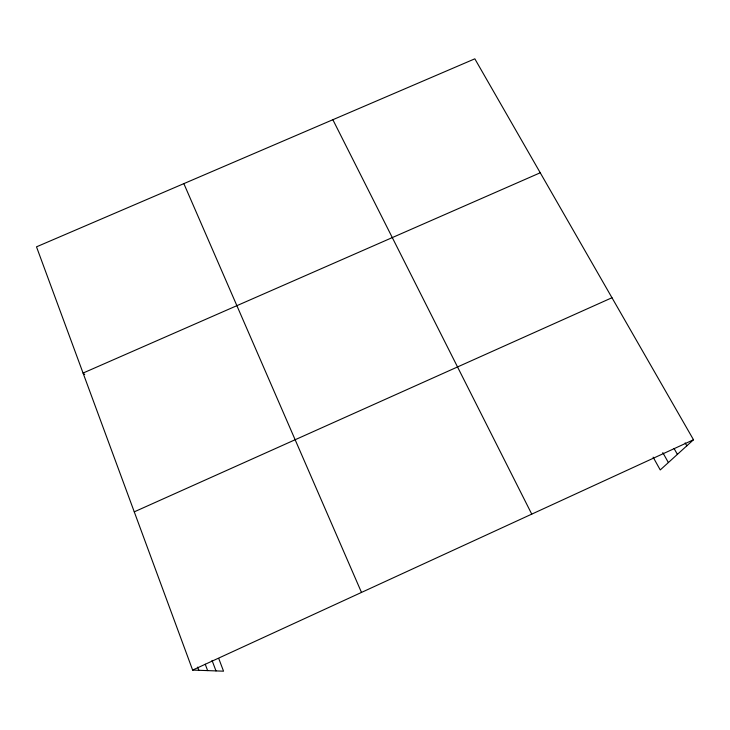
<?xml version="1.0" encoding="UTF-8"?>
<svg xmlns="http://www.w3.org/2000/svg" width="730" height="730" viewBox="0 0 730 730"><rect width="100%" height="100%" fill="white"/><g stroke="black" fill="none" stroke-linecap="round" stroke-linejoin="round"><path stroke-width="1.09" d="M218.735 658.478L223.544 671.18L192.629 670.076L36.5 246.831L474.829 58.82L693.5 439.752L660.239 469.947L653.113 457.153M192.629 670.076L693.5 439.752M134.256 511.849L611.977 297.73M540.246 172.773L83.065 373.057L84.716 374.508M685.151 442.891L686.82 445.82M674.055 448.476L677.394 454.379M662.803 452.618L668.379 462.555M332.853 119.711L531.75 514.13M183.85 183.622L361.487 592.422M212.047 660.413L215.998 670.916M205.239 664.209L207.63 670.614M197.675 667.111L198.861 670.295"/></g></svg>
